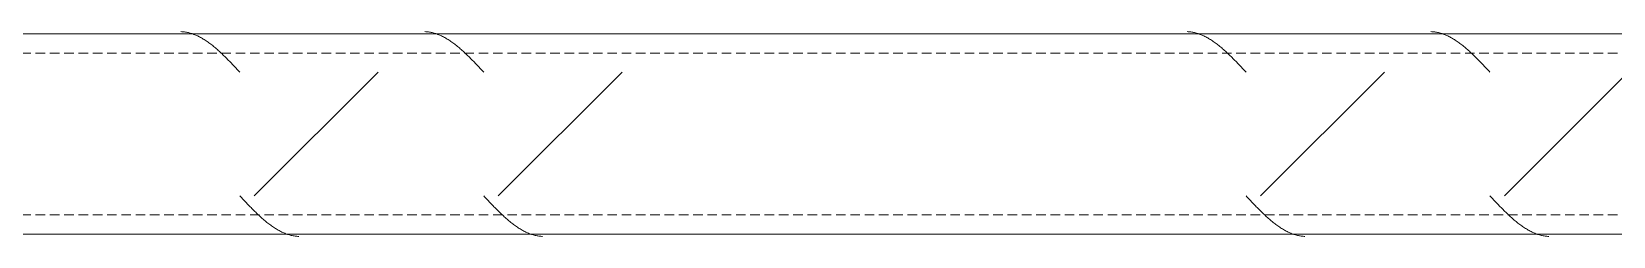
# Model space of a CAD drawing. Header units: centimetres. Extents: x -6111 to 13767, y -285 to 1600.
# Drawn here: x -473.9 to -394.9, y 440.4 to 450.6 of the extents above; entities that cross this region are included whole.
import ezdxf

# ---------------------------------------------------------------- set-up
doc = ezdxf.new("R2010")
doc.units = ezdxf.units.CM
doc.linetypes.add('Hidden', pattern=[0.714375, 0.47625, -0.238125])
doc.layers.add('S-BEAM', color=7, linetype='Continuous', lineweight=9)

# ---------------------------------------------------------------- blocks, each defined once
blk = doc.blocks.new('FP_64-Elevación Eje 2')
at = {"layer": 'S-BEAM', "color": 9, "true_color": 0xc0c0c0}
for p, q in [((-2771.877, 450.646), (-2771.831, 450.644)), ((-2771.831, 450.644), (-2771.784, 450.641)), ((-2771.784, 450.641), (-2771.737, 450.637)), ((-2771.737, 450.637), (-2771.69, 450.632)), ((-2771.69, 450.632), (-2771.644, 450.625)), ((-2771.644, 450.625), (-2771.597, 450.617)), ((-2771.597, 450.617), (-2771.55, 450.608)), ((-2771.55, 450.608), (-2771.503, 450.598)), ((-2771.503, 450.598), (-2771.457, 450.586)), ((-2759.688, 450.646), (-2759.641, 450.644)), ((-2759.641, 450.644), (-2759.594, 450.641)), ((-2759.594, 450.641), (-2759.548, 450.637)), ((-2759.548, 450.637), (-2759.501, 450.632)), ((-2759.501, 450.632), (-2759.454, 450.625)), ((-2759.454, 450.625), (-2759.407, 450.617)), ((-2759.407, 450.617), (-2759.361, 450.608)), ((-2759.361, 450.608), (-2759.314, 450.598)), ((-2759.314, 450.598), (-2759.267, 450.586)), ((-2721.588, 450.646), (-2721.541, 450.644)), ((-2721.541, 450.644), (-2721.494, 450.641)), ((-2721.494, 450.641), (-2721.448, 450.637)), ((-2721.448, 450.637), (-2721.401, 450.632)), ((-2721.401, 450.632), (-2721.354, 450.625)), ((-2721.354, 450.625), (-2721.307, 450.617)), ((-2721.307, 450.617), (-2721.261, 450.608)), ((-2721.261, 450.608), (-2721.214, 450.598)), ((-2721.214, 450.598), (-2721.167, 450.586)), ((-2709.399, 450.646), (-2709.352, 450.644)), ((-2709.352, 450.644), (-2709.305, 450.641)), ((-2709.305, 450.641), (-2709.258, 450.637)), ((-2709.258, 450.637), (-2709.211, 450.632)), ((-2709.211, 450.632), (-2709.165, 450.625)), ((-2709.165, 450.625), (-2709.118, 450.617)), ((-2709.118, 450.617), (-2709.071, 450.608)), ((-2709.071, 450.608), (-2709.024, 450.598)), ((-2709.024, 450.598), (-2708.978, 450.586)), ((-2771.457, 450.586), (-2771.41, 450.574)), ((-2771.41, 450.574), (-2771.363, 450.56)), ((-2771.363, 450.56), (-2771.316, 450.545)), ((-2771.316, 450.545), (-2771.27, 450.529)), ((-2771.27, 450.529), (-2771.223, 450.511)), ((-2771.223, 450.511), (-2771.176, 450.493)), ((-2771.176, 450.493), (-2771.129, 450.473)), ((-2771.129, 450.473), (-2771.082, 450.453)), ((-2771.082, 450.453), (-2771.036, 450.431)), ((-2771.036, 450.431), (-2770.989, 450.408)), ((-2770.989, 450.408), (-2770.942, 450.384)), ((-2770.942, 450.384), (-2770.895, 450.359)), ((-2770.895, 450.359), (-2770.849, 450.333)), ((-2770.849, 450.333), (-2770.802, 450.306)), ((-2770.802, 450.306), (-2770.755, 450.278)), ((-2770.755, 450.278), (-2770.708, 450.249)), ((-2770.708, 450.249), (-2770.662, 450.219)), ((-2770.662, 450.219), (-2770.615, 450.188)), ((-2770.615, 450.188), (-2770.568, 450.156)), ((-2770.568, 450.156), (-2770.521, 450.123)), ((-2770.521, 450.123), (-2770.475, 450.089)), ((-2770.475, 450.089), (-2770.428, 450.055)), ((-2770.428, 450.055), (-2770.381, 450.019)), ((-2770.381, 450.019), (-2770.334, 449.983)), ((-2770.334, 449.983), (-2770.288, 449.946)), ((-2770.288, 449.946), (-2770.241, 449.908)), ((-2770.241, 449.908), (-2770.194, 449.869)), ((-2770.194, 449.869), (-2770.147, 449.83)), ((-2770.147, 449.83), (-2770.101, 449.789)), ((-2759.267, 450.586), (-2759.22, 450.574)), ((-2759.22, 450.574), (-2759.174, 450.56)), ((-2759.174, 450.56), (-2759.127, 450.545)), ((-2759.127, 450.545), (-2759.08, 450.529)), ((-2759.08, 450.529), (-2759.033, 450.511)), ((-2759.033, 450.511), (-2758.987, 450.493)), ((-2758.987, 450.493), (-2758.94, 450.473)), ((-2758.94, 450.473), (-2758.893, 450.453)), ((-2758.893, 450.453), (-2758.846, 450.431)), ((-2758.846, 450.431), (-2758.8, 450.408)), ((-2758.8, 450.408), (-2758.753, 450.384)), ((-2758.753, 450.384), (-2758.706, 450.359)), ((-2758.706, 450.359), (-2758.659, 450.333)), ((-2758.659, 450.333), (-2758.612, 450.306)), ((-2758.612, 450.306), (-2758.566, 450.278)), ((-2758.566, 450.278), (-2758.519, 450.249)), ((-2758.519, 450.249), (-2758.472, 450.219)), ((-2758.472, 450.219), (-2758.425, 450.188)), ((-2758.425, 450.188), (-2758.379, 450.156)), ((-2758.379, 450.156), (-2758.332, 450.123)), ((-2758.332, 450.123), (-2758.285, 450.089)), ((-2758.285, 450.089), (-2758.238, 450.055)), ((-2758.238, 450.055), (-2758.192, 450.019)), ((-2758.192, 450.019), (-2758.145, 449.983)), ((-2758.145, 449.983), (-2758.098, 449.946)), ((-2758.098, 449.946), (-2758.051, 449.908)), ((-2758.051, 449.908), (-2758.005, 449.869)), ((-2758.005, 449.869), (-2757.958, 449.83)), ((-2757.958, 449.83), (-2757.911, 449.789)), ((-2721.167, 450.586), (-2721.12, 450.574)), ((-2721.12, 450.574), (-2721.074, 450.56)), ((-2721.074, 450.56), (-2721.027, 450.545)), ((-2721.027, 450.545), (-2720.98, 450.529)), ((-2720.98, 450.529), (-2720.933, 450.511)), ((-2720.933, 450.511), (-2720.887, 450.493)), ((-2720.887, 450.493), (-2720.84, 450.473)), ((-2720.84, 450.473), (-2720.793, 450.453)), ((-2720.793, 450.453), (-2720.746, 450.431)), ((-2720.746, 450.431), (-2720.699, 450.408)), ((-2720.699, 450.408), (-2720.653, 450.384)), ((-2720.653, 450.384), (-2720.606, 450.359)), ((-2720.606, 450.359), (-2720.559, 450.333)), ((-2720.559, 450.333), (-2720.512, 450.306)), ((-2720.512, 450.306), (-2720.466, 450.278)), ((-2720.466, 450.278), (-2720.419, 450.249)), ((-2720.419, 450.249), (-2720.372, 450.219)), ((-2720.372, 450.219), (-2720.325, 450.188)), ((-2720.325, 450.188), (-2720.279, 450.156)), ((-2720.279, 450.156), (-2720.232, 450.123)), ((-2720.232, 450.123), (-2720.185, 450.089)), ((-2720.185, 450.089), (-2720.138, 450.055)), ((-2720.138, 450.055), (-2720.092, 450.019)), ((-2720.092, 450.019), (-2720.045, 449.983)), ((-2720.045, 449.983), (-2719.998, 449.946)), ((-2719.998, 449.946), (-2719.951, 449.908)), ((-2719.951, 449.908), (-2719.905, 449.869)), ((-2719.905, 449.869), (-2719.858, 449.83)), ((-2719.858, 449.83), (-2719.811, 449.789)), ((-2708.978, 450.586), (-2708.931, 450.574)), ((-2708.931, 450.574), (-2708.884, 450.56)), ((-2708.884, 450.56), (-2708.837, 450.545)), ((-2708.837, 450.545), (-2708.791, 450.529)), ((-2708.791, 450.529), (-2708.744, 450.511)), ((-2708.744, 450.511), (-2708.697, 450.493)), ((-2708.697, 450.493), (-2708.65, 450.473)), ((-2708.65, 450.473), (-2708.604, 450.453)), ((-2708.604, 450.453), (-2708.557, 450.431)), ((-2708.557, 450.431), (-2708.51, 450.408)), ((-2708.51, 450.408), (-2708.463, 450.384)), ((-2708.463, 450.384), (-2708.417, 450.359)), ((-2708.417, 450.359), (-2708.37, 450.333)), ((-2708.37, 450.333), (-2708.323, 450.306)), ((-2708.323, 450.306), (-2708.276, 450.278)), ((-2708.276, 450.278), (-2708.229, 450.249)), ((-2708.229, 450.249), (-2708.183, 450.219)), ((-2708.183, 450.219), (-2708.136, 450.188)), ((-2708.136, 450.188), (-2708.089, 450.156)), ((-2708.089, 450.156), (-2708.042, 450.123)), ((-2708.042, 450.123), (-2707.996, 450.089)), ((-2707.996, 450.089), (-2707.949, 450.055)), ((-2707.949, 450.055), (-2707.902, 450.019)), ((-2707.902, 450.019), (-2707.855, 449.983)), ((-2707.855, 449.983), (-2707.809, 449.946)), ((-2707.809, 449.946), (-2707.762, 449.908)), ((-2707.762, 449.908), (-2707.715, 449.869)), ((-2707.715, 449.869), (-2707.668, 449.83)), ((-2707.668, 449.83), (-2707.622, 449.789)), ((-2770.101, 449.789), (-2770.054, 449.749)), ((-2770.054, 449.749), (-2770.007, 449.707)), ((-2770.007, 449.707), (-2769.96, 449.665)), ((-2769.96, 449.665), (-2769.913, 449.622)), ((-2769.913, 449.622), (-2769.867, 449.578)), ((-2769.867, 449.578), (-2769.82, 449.534)), ((-2769.82, 449.534), (-2769.773, 449.49)), ((-2769.773, 449.49), (-2769.726, 449.445)), ((-2769.726, 449.445), (-2769.68, 449.399)), ((-2769.68, 449.399), (-2769.633, 449.353)), ((-2769.633, 449.353), (-2769.586, 449.306)), ((-2769.586, 449.306), (-2769.539, 449.26)), ((-2769.539, 449.26), (-2769.493, 449.212)), ((-2769.493, 449.212), (-2769.446, 449.165)), ((-2769.446, 449.165), (-2769.399, 449.117)), ((-2769.399, 449.117), (-2769.352, 449.068)), ((-2769.352, 449.068), (-2769.306, 449.02)), ((-2769.306, 449.02), (-2769.259, 448.971)), ((-2757.911, 449.789), (-2757.864, 449.749)), ((-2757.864, 449.749), (-2757.818, 449.707)), ((-2757.818, 449.707), (-2757.771, 449.665)), ((-2757.771, 449.665), (-2757.724, 449.622)), ((-2757.724, 449.622), (-2757.677, 449.578)), ((-2757.677, 449.578), (-2757.631, 449.534)), ((-2757.631, 449.534), (-2757.584, 449.49)), ((-2757.584, 449.49), (-2757.537, 449.445)), ((-2757.537, 449.445), (-2757.49, 449.399)), ((-2757.49, 449.399), (-2757.443, 449.353)), ((-2757.443, 449.353), (-2757.397, 449.306)), ((-2757.397, 449.306), (-2757.35, 449.26)), ((-2757.35, 449.26), (-2757.303, 449.212)), ((-2757.303, 449.212), (-2757.256, 449.165)), ((-2757.256, 449.165), (-2757.21, 449.117)), ((-2757.21, 449.117), (-2757.163, 449.068)), ((-2757.163, 449.068), (-2757.116, 449.02)), ((-2757.116, 449.02), (-2757.069, 448.971)), ((-2719.811, 449.789), (-2719.764, 449.749)), ((-2719.764, 449.749), (-2719.718, 449.707)), ((-2719.718, 449.707), (-2719.671, 449.665)), ((-2719.671, 449.665), (-2719.624, 449.622)), ((-2719.624, 449.622), (-2719.577, 449.578)), ((-2719.577, 449.578), (-2719.53, 449.534)), ((-2719.53, 449.534), (-2719.484, 449.49)), ((-2719.484, 449.49), (-2719.437, 449.445)), ((-2719.437, 449.445), (-2719.39, 449.399)), ((-2719.39, 449.399), (-2719.343, 449.353)), ((-2719.343, 449.353), (-2719.297, 449.306)), ((-2719.297, 449.306), (-2719.25, 449.26)), ((-2719.25, 449.26), (-2719.203, 449.212)), ((-2719.203, 449.212), (-2719.156, 449.165)), ((-2719.156, 449.165), (-2719.11, 449.117)), ((-2719.11, 449.117), (-2719.063, 449.068)), ((-2719.063, 449.068), (-2719.016, 449.02)), ((-2719.016, 449.02), (-2718.969, 448.971)), ((-2707.622, 449.789), (-2707.575, 449.749)), ((-2707.575, 449.749), (-2707.528, 449.707)), ((-2707.528, 449.707), (-2707.481, 449.665)), ((-2707.481, 449.665), (-2707.435, 449.622)), ((-2707.435, 449.622), (-2707.388, 449.578)), ((-2707.388, 449.578), (-2707.341, 449.534)), ((-2707.341, 449.534), (-2707.294, 449.49)), ((-2707.294, 449.49), (-2707.248, 449.445)), ((-2707.248, 449.445), (-2707.201, 449.399)), ((-2707.201, 449.399), (-2707.154, 449.353)), ((-2707.154, 449.353), (-2707.107, 449.306)), ((-2707.107, 449.306), (-2707.06, 449.26)), ((-2707.06, 449.26), (-2707.014, 449.212)), ((-2707.014, 449.212), (-2706.967, 449.165)), ((-2706.967, 449.165), (-2706.92, 449.117)), ((-2706.92, 449.117), (-2706.873, 449.068)), ((-2706.873, 449.068), (-2706.827, 449.02)), ((-2706.827, 449.02), (-2706.78, 448.971)), ((-2769.259, 448.971), (-2769.212, 448.922)), ((-2769.212, 448.922), (-2769.165, 448.873)), ((-2769.165, 448.873), (-2769.119, 448.824)), ((-2769.119, 448.824), (-2769.072, 448.774)), ((-2769.072, 448.774), (-2769.025, 448.725)), ((-2769.025, 448.725), (-2768.978, 448.675)), ((-2768.978, 448.675), (-2768.932, 448.625)), ((-2757.069, 448.971), (-2757.023, 448.922)), ((-2757.023, 448.922), (-2756.976, 448.873)), ((-2756.976, 448.873), (-2756.929, 448.824)), ((-2756.929, 448.824), (-2756.882, 448.774)), ((-2756.882, 448.774), (-2756.836, 448.725)), ((-2756.836, 448.725), (-2756.789, 448.675)), ((-2756.789, 448.675), (-2756.742, 448.625)), ((-2718.969, 448.971), (-2718.923, 448.922)), ((-2718.923, 448.922), (-2718.876, 448.873)), ((-2718.876, 448.873), (-2718.829, 448.824)), ((-2718.829, 448.824), (-2718.782, 448.774)), ((-2718.782, 448.774), (-2718.736, 448.725)), ((-2718.736, 448.725), (-2718.689, 448.675)), ((-2718.689, 448.675), (-2718.642, 448.625)), ((-2706.78, 448.971), (-2706.733, 448.922)), ((-2706.733, 448.922), (-2706.686, 448.873)), ((-2706.686, 448.873), (-2706.64, 448.824)), ((-2706.64, 448.824), (-2706.593, 448.774)), ((-2706.593, 448.774), (-2706.546, 448.725)), ((-2706.546, 448.725), (-2706.499, 448.675)), ((-2706.499, 448.675), (-2706.453, 448.625))]:
    blk.add_line(p, q, dxfattribs=at)
at = {"layer": 'S-BEAM'}
blk.add_line((-2553.566, 450.53), (-2847.001, 450.53), dxfattribs=at)
blk = doc.blocks.new('FP_65-Elevación Eje 2')
at = {"layer": 'S-BEAM', "color": 9, "true_color": 0xc0c0c0}
for p, q in [((-2768.932, 442.435), (-2768.885, 442.386)), ((-2768.885, 442.386), (-2768.838, 442.336)), ((-2768.838, 442.336), (-2768.792, 442.287)), ((-2768.792, 442.287), (-2768.745, 442.237)), ((-2768.745, 442.237), (-2768.698, 442.188)), ((-2768.698, 442.188), (-2768.651, 442.139)), ((-2768.651, 442.139), (-2768.605, 442.09)), ((-2768.605, 442.09), (-2768.558, 442.041)), ((-2768.558, 442.041), (-2768.511, 441.993)), ((-2768.511, 441.993), (-2768.464, 441.944)), ((-2768.464, 441.944), (-2768.418, 441.896)), ((-2756.742, 442.435), (-2756.696, 442.386)), ((-2756.696, 442.386), (-2756.649, 442.336)), ((-2756.649, 442.336), (-2756.602, 442.287)), ((-2756.602, 442.287), (-2756.555, 442.237)), ((-2756.555, 442.237), (-2756.509, 442.188)), ((-2756.509, 442.188), (-2756.462, 442.139)), ((-2756.462, 442.139), (-2756.415, 442.09)), ((-2756.415, 442.09), (-2756.368, 442.041)), ((-2756.368, 442.041), (-2756.322, 441.993)), ((-2756.322, 441.993), (-2756.275, 441.944)), ((-2756.275, 441.944), (-2756.228, 441.896)), ((-2718.642, 442.435), (-2718.596, 442.386)), ((-2718.596, 442.386), (-2718.549, 442.336)), ((-2718.549, 442.336), (-2718.502, 442.287)), ((-2718.502, 442.287), (-2718.455, 442.237)), ((-2718.455, 442.237), (-2718.409, 442.188)), ((-2718.409, 442.188), (-2718.362, 442.139)), ((-2718.362, 442.139), (-2718.315, 442.09)), ((-2718.315, 442.09), (-2718.268, 442.041)), ((-2718.268, 442.041), (-2718.222, 441.993)), ((-2718.222, 441.993), (-2718.175, 441.944)), ((-2718.175, 441.944), (-2718.128, 441.896)), ((-2706.453, 442.435), (-2706.406, 442.386)), ((-2706.406, 442.386), (-2706.359, 442.336)), ((-2706.359, 442.336), (-2706.313, 442.287)), ((-2706.313, 442.287), (-2706.266, 442.237)), ((-2706.266, 442.237), (-2706.219, 442.188)), ((-2706.219, 442.188), (-2706.172, 442.139)), ((-2706.172, 442.139), (-2706.126, 442.09)), ((-2706.126, 442.09), (-2706.079, 442.041)), ((-2706.079, 442.041), (-2706.032, 441.993)), ((-2706.032, 441.993), (-2705.985, 441.944)), ((-2705.985, 441.944), (-2705.939, 441.896)), ((-2768.418, 441.896), (-2768.371, 441.849)), ((-2768.371, 441.849), (-2768.324, 441.801)), ((-2768.324, 441.801), (-2768.277, 441.754)), ((-2768.277, 441.754), (-2768.231, 441.708)), ((-2768.231, 441.708), (-2768.184, 441.662)), ((-2768.184, 441.662), (-2768.137, 441.616)), ((-2768.137, 441.616), (-2768.09, 441.571)), ((-2768.09, 441.571), (-2768.044, 441.527)), ((-2768.044, 441.527), (-2767.997, 441.483)), ((-2767.997, 441.483), (-2767.95, 441.439)), ((-2767.95, 441.439), (-2767.903, 441.396)), ((-2767.903, 441.396), (-2767.856, 441.354)), ((-2767.856, 441.354), (-2767.81, 441.312)), ((-2767.81, 441.312), (-2767.763, 441.272)), ((-2767.763, 441.272), (-2767.716, 441.231)), ((-2767.716, 441.231), (-2767.669, 441.192)), ((-2767.669, 441.192), (-2767.623, 441.153)), ((-2767.623, 441.153), (-2767.576, 441.115)), ((-2767.576, 441.115), (-2767.529, 441.078)), ((-2756.228, 441.896), (-2756.181, 441.849)), ((-2756.181, 441.849), (-2756.135, 441.801)), ((-2756.135, 441.801), (-2756.088, 441.754)), ((-2756.088, 441.754), (-2756.041, 441.708)), ((-2756.041, 441.708), (-2755.994, 441.662)), ((-2755.994, 441.662), (-2755.948, 441.616)), ((-2755.948, 441.616), (-2755.901, 441.571)), ((-2755.901, 441.571), (-2755.854, 441.527)), ((-2755.854, 441.527), (-2755.807, 441.483)), ((-2755.807, 441.483), (-2755.761, 441.439)), ((-2755.761, 441.439), (-2755.714, 441.396)), ((-2755.714, 441.396), (-2755.667, 441.354)), ((-2755.667, 441.354), (-2755.62, 441.312)), ((-2755.62, 441.312), (-2755.574, 441.272)), ((-2755.574, 441.272), (-2755.527, 441.231)), ((-2755.527, 441.231), (-2755.48, 441.192)), ((-2755.48, 441.192), (-2755.433, 441.153)), ((-2755.433, 441.153), (-2755.387, 441.115)), ((-2755.387, 441.115), (-2755.34, 441.078)), ((-2718.128, 441.896), (-2718.081, 441.849)), ((-2718.081, 441.849), (-2718.035, 441.801)), ((-2718.035, 441.801), (-2717.988, 441.754)), ((-2717.988, 441.754), (-2717.941, 441.708)), ((-2717.941, 441.708), (-2717.894, 441.662)), ((-2717.894, 441.662), (-2717.848, 441.616)), ((-2717.848, 441.616), (-2717.801, 441.571)), ((-2717.801, 441.571), (-2717.754, 441.527)), ((-2717.754, 441.527), (-2717.707, 441.483)), ((-2717.707, 441.483), (-2717.661, 441.439)), ((-2717.661, 441.439), (-2717.614, 441.396)), ((-2717.614, 441.396), (-2717.567, 441.354)), ((-2717.567, 441.354), (-2717.52, 441.312)), ((-2717.52, 441.312), (-2717.474, 441.272)), ((-2717.474, 441.272), (-2717.427, 441.231)), ((-2717.427, 441.231), (-2717.38, 441.192)), ((-2717.38, 441.192), (-2717.333, 441.153)), ((-2717.333, 441.153), (-2717.287, 441.115)), ((-2717.287, 441.115), (-2717.24, 441.078)), ((-2705.939, 441.896), (-2705.892, 441.849)), ((-2705.892, 441.849), (-2705.845, 441.801)), ((-2705.845, 441.801), (-2705.798, 441.754)), ((-2705.798, 441.754), (-2705.752, 441.708)), ((-2705.752, 441.708), (-2705.705, 441.662)), ((-2705.705, 441.662), (-2705.658, 441.616)), ((-2705.658, 441.616), (-2705.611, 441.571)), ((-2705.611, 441.571), (-2705.565, 441.527)), ((-2705.565, 441.527), (-2705.518, 441.483)), ((-2705.518, 441.483), (-2705.471, 441.439)), ((-2705.471, 441.439), (-2705.424, 441.396)), ((-2705.424, 441.396), (-2705.378, 441.354)), ((-2705.378, 441.354), (-2705.331, 441.312)), ((-2705.331, 441.312), (-2705.284, 441.272)), ((-2705.284, 441.272), (-2705.237, 441.231)), ((-2705.237, 441.231), (-2705.191, 441.192)), ((-2705.191, 441.192), (-2705.144, 441.153)), ((-2705.144, 441.153), (-2705.097, 441.115)), ((-2705.097, 441.115), (-2705.05, 441.078)), ((-2767.529, 441.078), (-2767.482, 441.042)), ((-2767.482, 441.042), (-2767.436, 441.006)), ((-2767.436, 441.006), (-2767.389, 440.971)), ((-2767.389, 440.971), (-2767.342, 440.938)), ((-2767.342, 440.938), (-2767.295, 440.905)), ((-2767.295, 440.905), (-2767.249, 440.873)), ((-2767.249, 440.873), (-2767.202, 440.842)), ((-2767.202, 440.842), (-2767.155, 440.812)), ((-2767.155, 440.812), (-2767.108, 440.783)), ((-2767.108, 440.783), (-2767.062, 440.755)), ((-2767.062, 440.755), (-2767.015, 440.728)), ((-2767.015, 440.728), (-2766.968, 440.702)), ((-2766.968, 440.702), (-2766.921, 440.677)), ((-2766.921, 440.677), (-2766.875, 440.653)), ((-2766.875, 440.653), (-2766.828, 440.63)), ((-2766.828, 440.63), (-2766.781, 440.608)), ((-2766.781, 440.608), (-2766.734, 440.587)), ((-2766.734, 440.587), (-2766.688, 440.568)), ((-2766.688, 440.568), (-2766.641, 440.549)), ((-2766.641, 440.549), (-2766.594, 440.532)), ((-2766.594, 440.532), (-2766.547, 440.516)), ((-2766.547, 440.516), (-2766.501, 440.501)), ((-2766.501, 440.501), (-2766.454, 440.487)), ((-2766.454, 440.487), (-2766.407, 440.475)), ((-2766.407, 440.475), (-2766.36, 440.463)), ((-2766.36, 440.463), (-2766.314, 440.453)), ((-2766.314, 440.453), (-2766.267, 440.444)), ((-2766.267, 440.444), (-2766.22, 440.436)), ((-2766.22, 440.436), (-2766.173, 440.429)), ((-2766.173, 440.429), (-2766.127, 440.424)), ((-2766.127, 440.424), (-2766.08, 440.42)), ((-2766.08, 440.42), (-2766.033, 440.416)), ((-2766.033, 440.416), (-2765.986, 440.415)), ((-2755.34, 441.078), (-2755.293, 441.042)), ((-2755.293, 441.042), (-2755.246, 441.006)), ((-2755.246, 441.006), (-2755.2, 440.971)), ((-2755.2, 440.971), (-2755.153, 440.938)), ((-2755.153, 440.938), (-2755.106, 440.905)), ((-2755.106, 440.905), (-2755.059, 440.873)), ((-2755.059, 440.873), (-2755.013, 440.842)), ((-2755.013, 440.842), (-2754.966, 440.812)), ((-2754.966, 440.812), (-2754.919, 440.783)), ((-2754.919, 440.783), (-2754.872, 440.755)), ((-2754.872, 440.755), (-2754.826, 440.728)), ((-2754.826, 440.728), (-2754.779, 440.702)), ((-2754.779, 440.702), (-2754.732, 440.677)), ((-2754.732, 440.677), (-2754.685, 440.653)), ((-2754.685, 440.653), (-2754.639, 440.63)), ((-2754.639, 440.63), (-2754.592, 440.608)), ((-2754.592, 440.608), (-2754.545, 440.587)), ((-2754.545, 440.587), (-2754.498, 440.568)), ((-2754.498, 440.568), (-2754.452, 440.549)), ((-2754.452, 440.549), (-2754.405, 440.532)), ((-2754.405, 440.532), (-2754.358, 440.516)), ((-2754.358, 440.516), (-2754.311, 440.501)), ((-2754.311, 440.501), (-2754.265, 440.487)), ((-2754.265, 440.487), (-2754.218, 440.475)), ((-2754.218, 440.475), (-2754.171, 440.463)), ((-2754.171, 440.463), (-2754.124, 440.453)), ((-2754.124, 440.453), (-2754.078, 440.444)), ((-2754.078, 440.444), (-2754.031, 440.436)), ((-2754.031, 440.436), (-2753.984, 440.429)), ((-2753.984, 440.429), (-2753.937, 440.424)), ((-2753.937, 440.424), (-2753.891, 440.42)), ((-2753.891, 440.42), (-2753.844, 440.416)), ((-2753.844, 440.416), (-2753.797, 440.415)), ((-2717.24, 441.078), (-2717.193, 441.042)), ((-2717.193, 441.042), (-2717.146, 441.006)), ((-2717.146, 441.006), (-2717.1, 440.971)), ((-2717.1, 440.971), (-2717.053, 440.938)), ((-2717.053, 440.938), (-2717.006, 440.905)), ((-2717.006, 440.905), (-2716.959, 440.873)), ((-2716.959, 440.873), (-2716.913, 440.842)), ((-2716.913, 440.842), (-2716.866, 440.812)), ((-2716.866, 440.812), (-2716.819, 440.783)), ((-2716.819, 440.783), (-2716.772, 440.755)), ((-2716.772, 440.755), (-2716.726, 440.728)), ((-2716.726, 440.728), (-2716.679, 440.702)), ((-2716.679, 440.702), (-2716.632, 440.677)), ((-2716.632, 440.677), (-2716.585, 440.653)), ((-2716.585, 440.653), (-2716.539, 440.63)), ((-2716.539, 440.63), (-2716.492, 440.608)), ((-2716.492, 440.608), (-2716.445, 440.587)), ((-2716.445, 440.587), (-2716.398, 440.568)), ((-2716.398, 440.568), (-2716.352, 440.549)), ((-2716.352, 440.549), (-2716.305, 440.532)), ((-2716.305, 440.532), (-2716.258, 440.516)), ((-2716.258, 440.516), (-2716.211, 440.501)), ((-2716.211, 440.501), (-2716.165, 440.487)), ((-2716.165, 440.487), (-2716.118, 440.475)), ((-2716.118, 440.475), (-2716.071, 440.463)), ((-2716.071, 440.463), (-2716.024, 440.453)), ((-2716.024, 440.453), (-2715.978, 440.444)), ((-2715.978, 440.444), (-2715.931, 440.436)), ((-2715.931, 440.436), (-2715.884, 440.429)), ((-2715.884, 440.429), (-2715.837, 440.424)), ((-2715.837, 440.424), (-2715.791, 440.42)), ((-2715.791, 440.42), (-2715.744, 440.416)), ((-2715.744, 440.416), (-2715.697, 440.415)), ((-2705.05, 441.078), (-2705.004, 441.042)), ((-2705.004, 441.042), (-2704.957, 441.006)), ((-2704.957, 441.006), (-2704.91, 440.971)), ((-2704.91, 440.971), (-2704.863, 440.938)), ((-2704.863, 440.938), (-2704.817, 440.905)), ((-2704.817, 440.905), (-2704.77, 440.873)), ((-2704.77, 440.873), (-2704.723, 440.842)), ((-2704.723, 440.842), (-2704.676, 440.812)), ((-2704.676, 440.812), (-2704.63, 440.783)), ((-2704.63, 440.783), (-2704.583, 440.755)), ((-2704.583, 440.755), (-2704.536, 440.728)), ((-2704.536, 440.728), (-2704.489, 440.702)), ((-2704.489, 440.702), (-2704.443, 440.677)), ((-2704.443, 440.677), (-2704.396, 440.653)), ((-2704.396, 440.653), (-2704.349, 440.63)), ((-2704.349, 440.63), (-2704.302, 440.608)), ((-2704.302, 440.608), (-2704.256, 440.587)), ((-2704.256, 440.587), (-2704.209, 440.568)), ((-2704.209, 440.568), (-2704.162, 440.549)), ((-2704.162, 440.549), (-2704.115, 440.532)), ((-2704.115, 440.532), (-2704.069, 440.516)), ((-2704.069, 440.516), (-2704.022, 440.501)), ((-2704.022, 440.501), (-2703.975, 440.487)), ((-2703.975, 440.487), (-2703.928, 440.475)), ((-2703.928, 440.475), (-2703.882, 440.463)), ((-2703.882, 440.463), (-2703.835, 440.453)), ((-2703.835, 440.453), (-2703.788, 440.444)), ((-2703.788, 440.444), (-2703.741, 440.436)), ((-2703.741, 440.436), (-2703.695, 440.429)), ((-2703.695, 440.429), (-2703.648, 440.424)), ((-2703.648, 440.424), (-2703.601, 440.42)), ((-2703.601, 440.42), (-2703.554, 440.416)), ((-2703.554, 440.416), (-2703.508, 440.415))]:
    blk.add_line(p, q, dxfattribs=at)
at = {"layer": 'S-BEAM'}
blk.add_line((-2847.001, 440.53), (-2553.566, 440.53), dxfattribs=at)
blk = doc.blocks.new('HSS Square - HSS 100mm-1469844-Elevación Eje 2')
at = {"layer": 'S-BEAM', "true_color": 0xc0c0c0}
h = blk.add_hatch(dxfattribs=at)
h.set_pattern_fill('FP_14', color=9, style=0, pattern_type=2)
h.set_pattern_definition([(45, (0.0008, 0), (-25.1447, 25.1447), []), (45, (0.0008, 38.1), (-25.1447, 25.1447), [])])
h.paths.add_polyline_path([(-2671.439, 442.435), (-2553.565, 442.435), (-2553.565, 448.625), (-2847.001, 448.625), (-2847.001, 442.435), (-2786.835, 442.435)])
at = {"layer": 'S-BEAM', "linetype": 'Hidden'}
for p, q in [((-2847.001, 449.578), (-2553.565, 449.578)), ((-2847.001, 441.483), (-2553.565, 441.483))]:
    blk.add_line(p, q, dxfattribs=at)
at = {"layer": 'S-BEAM'}
for name in ['FP_64-Elevación Eje 2', 'FP_65-Elevación Eje 2']:
    blk.add_blockref(name, (0, 0), dxfattribs=at)

msp = doc.modelspace()

# ---------------------------------------------------------------- block references
at = {"layer": 'S-BEAM'}
msp.add_blockref('HSS Square - HSS 100mm-1469844-Elevación Eje 2', (2305.433, 0), dxfattribs=at)

doc.saveas('drawing.dxf')
